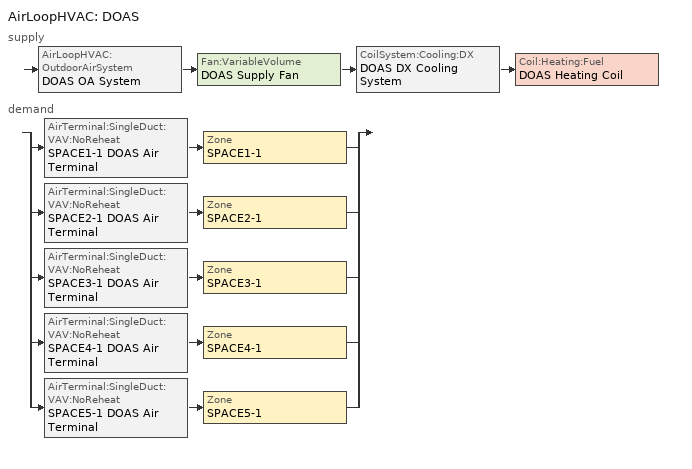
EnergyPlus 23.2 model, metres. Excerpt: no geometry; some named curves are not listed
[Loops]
AirLoopHVAC 'DOAS'
 supply: AirLoopHVAC:OutdoorAirSystem 'DOAS OA System' > Fan:VariableVolume 'DOAS Supply Fan' > CoilSystem:Cooling:DX 'DOAS DX Cooling System' > Coil:Heating:Fuel 'DOAS Heating Coil'
 demand: split
  | AirTerminal:SingleDuct:VAV:NoReheat 'SPACE1-1 DOAS Air Terminal' > Zone 'SPACE1-1'
  | AirTerminal:SingleDuct:VAV:NoReheat 'SPACE2-1 DOAS Air Terminal' > Zone 'SPACE2-1'
  | AirTerminal:SingleDuct:VAV:NoReheat 'SPACE3-1 DOAS Air Terminal' > Zone 'SPACE3-1'
  | AirTerminal:SingleDuct:VAV:NoReheat 'SPACE4-1 DOAS Air Terminal' > Zone 'SPACE4-1'
  | AirTerminal:SingleDuct:VAV:NoReheat 'SPACE5-1 DOAS Air Terminal' > Zone 'SPACE5-1'
[AirConditioner:VariableRefrigerantFlow]
VRF Heat Pump: Zone name for master thermostat location=SPACE5-1; Availability schedule=HVACOperationSchd; Basin heater capacity=0; Condenser type=AirCooled; Cooling capacity ratio boundary curve=VRFCoolCapFTBoundary; Cooling capacity ratio modifier function of high temperature curve=VRFCoolCapFTHi; Cooling capacity ratio modifier function of low temperature curve=VRFCoolCapFT; Cooling combination ratio correction factor curve=CoolingCombRatio; Cooling energy input ratio boundary curve=VRFCoolEIRFTBoundary; Cooling energy input ratio modifier function of high part load ratio curve=CoolingEIRHiPLR; Cooling energy input ratio modifier function of high temperature curve=VRFCoolEIRFTHi; Cooling energy input ratio modifier function of low part load ratio curve=CoolingEIRLowPLR; Cooling energy input ratio modifier function of low temperature curve=VRFCoolEIRFT; Cooling part load fraction correlation curve=VRFCPLFFPLR; Crankcase heater power per compressor=15; Defrost control=Timed; Defrost strategy=Resistive; Equivalent piping length used for piping correction factor in cooling mode=30; Equivalent piping length used for piping correction factor in heating mode=30; Evaporative condenser pump rated power consumption=0; Fuel type=Electricity; Gross rated cooling cop=2.753; Gross rated heating capacity=Autosize; Gross rated heating cop=3.921; Gross rated total cooling capacity=Autosize; Heat pump waste heat recovery=No; Heating capacity ratio boundary curve=VRFHeatCapFTBoundary; Heating capacity ratio modifier function of high temperature curve=VRFHeatCapFTHi; Heating capacity ratio modifier function of low temperature curve=VRFHeatCapFT; Heating combination ratio correction factor curve=HeatingCombRatio; Heating energy input ratio boundary curve=VRFHeatEIRFTBoundary; Heating energy input ratio modifier function of high part load ratio curve=HeatingEIRHiPLR; Heating energy input ratio modifier function of high temperature curve=VRFHeatEIRFTHi; Heating energy input ratio modifier function of low part load ratio curve=HeatingEIRLowPLR; Heating energy input ratio modifier function of low temperature curve=VRFHeatEIRFT; Heating part load fraction correlation curve=VRFCPLFFPLR; Heating performance curve outdoor temperature type=WetBulbTemperature; Master thermostat priority control type=LoadPriority; Maximum condenser inlet node temperature in cooling mode=43; Maximum condenser inlet node temperature in heating mode=35; Maximum outdoor dry bulb temperature for crankcase heater=7; Maximum outdoor dry bulb temperature for defrost operation=7; Minimum condenser inlet node temperature in cooling mode=-5; Minimum condenser inlet node temperature in heating mode=-21; Minimum heat pump part load ratio=0.25; Number of compressors=3; Piping correction factor for height in cooling mode coefficient=-0.000386; Piping correction factor for length in cooling mode curve=CoolingLengthCorrectionFactor; Ratio of compressor size to total compressor capacity=0.33; Resistive defrost heater capacity=28000; Vertical height used for piping correction factor=10; Zone terminal unit list=VRF TU List
[AirLoopHVAC]
DOAS: Design supply air flow rate=Autosize
[AirTerminal:SingleDuct:VAV:NoReheat] Availability schedule=HVACTemplate-Always 1; Constant minimum air flow fraction=1; Maximum air flow rate=Autosize; Zone minimum air flow input method=Constant
SPACE1-1 DOAS Air Terminal; SPACE2-1 DOAS Air Terminal; SPACE3-1 DOAS Air Terminal; SPACE4-1 DOAS Air Terminal; SPACE5-1 DOAS Air Terminal
[Coil:Cooling:DX:TwoStageWithHumidityControlMode]
DOAS Cooling Coil: Availability schedule=HVACTemplate-Always 1; Dehumidification mode 1 stage 1 2 coil performance=DOAS Dehumid Perf 1+2; Dehumidification mode 1 stage 1 coil performance=DOAS Dehumid Perf 1; Normal mode stage 1 2 coil performance=DOAS Standard Perf 1+2; Normal mode stage 1 coil performance=DOAS Standard Perf 1; Number of capacity stages=2; Number of enhanced dehumidification modes=1
[Coil:Cooling:DX:VariableRefrigerantFlow] Availability schedule=ALWAYS_ON; Cooling capacity modifier curve function of flow fraction=VRFACCoolCapFFF; Cooling capacity ratio modifier function of temperature curve=VRFTUCoolCapFT; Gross rated sensible heat ratio=Autosize; Gross rated total cooling capacity=Autosize; Rated air flow rate=Autosize
SPACE1-1 TU DX Cooling Coil; SPACE2-1 TU DX Cooling Coil; SPACE3-1 TU DX Cooling Coil; SPACE4-1 TU DX Cooling Coil; SPACE5-1 TU DX Cooling Coil
[Coil:Heating:DX:VariableRefrigerantFlow] Availability schedule=ALWAYS_ON; Gross rated heating capacity=Autosize; Heating capacity modifier function of flow fraction curve=VRFACCoolCapFFF; Heating capacity ratio modifier function of temperature curve=VRFTUHeatCapFT; Rated air flow rate=Autosize
SPACE1-1 TU DX Heating Coil; SPACE2-1 TU DX Heating Coil; SPACE3-1 TU DX Heating Coil; SPACE4-1 TU DX Heating Coil; SPACE5-1 TU DX Heating Coil
[Coil:Heating:Fuel]
DOAS Heating Coil: Availability schedule=HVACTemplate-Always 1; Burner efficiency=0.8; Fuel type=NaturalGas; Nominal capacity=Autosize; Off cycle parasitic fuel load=0; On cycle parasitic electric load=0; Part load fraction correlation curve=DOAS Heating Coil PLF-FPLR
[CoilPerformance:DX:Cooling] Energy input ratio function of flow fraction curve=DOAS DX Coil EIR-FF; Gross rated sensible heat ratio=Autosize; Gross rated total cooling capacity=Autosize; Part load fraction correlation curve=DOAS DX Coil PLF; Rated air flow rate=Autosize; Total cooling capacity function of flow fraction curve=DOAS DX Coil Cap-FF
Name | Energy input ratio function of temperature curve | Fraction of air flow bypassed around coil | Gross rated cooling cop | Total cooling capacity function of temperature curve
DOAS Dehumid Perf 1 | DOAS DX Coil Dehum EIR-FT | 0.5 | 2.7 | DOAS DX Coil Dehum Cap-FT
DOAS Dehumid Perf 1+2 | DOAS DX Coil Dehum EIR-FT | 0 | 2.7 | DOAS DX Coil Dehum Cap-FT
DOAS Standard Perf 1 | DOAS DX Coil Std EIR-FT | 0.5 | 3 | DOAS DX Coil Std Cap-FT
DOAS Standard Perf 1+2 | DOAS DX Coil Std EIR-FT | 0 | 3 | DOAS DX Coil Std Cap-FT
[CoilSystem:Cooling:DX]
DOAS DX Cooling System: Availability schedule=HVACTemplate-Always 1; Cooling coil=DOAS Cooling Coil; Dehumidification control type=Multimode; Outdoor air dx cooling coil leaving minimum air temperature=2; Run on latent load=Yes; Run on sensible load=Yes; Use outdoor air dx cooling coil=Yes
[Controller:OutdoorAir]
DOAS OA Controller: Economizer control action type=ModulateFlow; Economizer control type=NoEconomizer; Lockout type=NoLockout; Maximum outdoor air flow rate=Autosize; Minimum limit type=ProportionalMinimum; Minimum outdoor air flow rate=Autosize
[DesignSpecification:OutdoorAir] Outdoor air flow per person=0.00944; Outdoor air flow per zone=0; Outdoor air flow per zone floor area=0; Outdoor air method=Flow/Person
SZ DSOA SPACE1-1; SZ DSOA SPACE2-1; SZ DSOA SPACE3-1; SZ DSOA SPACE4-1; SZ DSOA SPACE5-1
[DesignSpecification:ZoneAirDistribution] Zone air distribution effectiveness in cooling mode=1; Zone air distribution effectiveness in heating mode=1
SZ DSZAD SPACE1-1; SZ DSZAD SPACE2-1; SZ DSZAD SPACE3-1; SZ DSZAD SPACE4-1; SZ DSZAD SPACE5-1
[Fan:OnOff] Availability schedule=VRFFanOperatingSch; Fan power ratio function of speed ratio curve=Fan Energy; Maximum flow rate=Autosize; Motor in airstream fraction=1
Name | Fan total efficiency | Motor efficiency | Pressure rise
SPACE1-1_Fan; SPACE2-1_Fan; SPACE3-1_Fan; SPACE4-1_Fan | 0.6175 | 0.95 | 75
SPACE5-1_Fan | 0.53625 | 0.825 | 250
[Fan:VariableVolume]
DOAS Supply Fan: Availability schedule=OCCUPY-1; Fan power coefficient 1=0.00153024; Fan power coefficient 2=0.00520806; Fan power coefficient 3=1.10862; Fan power coefficient 4=-0.116356; Fan power coefficient 5=0; Fan power minimum flow fraction=0; Fan power minimum flow rate input method=Fraction; Fan total efficiency=0.7; Maximum flow rate=Autosize; Motor efficiency=0.9; Motor in airstream fraction=1; Pressure rise=1000
[SetpointManager:MultiZone:Humidity:Maximum]
Maximum MZone HumRatio setpoint: Hvac air loop=DOAS; Maximum setpoint humidity ratio=0.015; Minimum setpoint humidity ratio=0.003; Setpoint node or nodelist=DOAS Dehumidifier Setpoint Nodes
[SetpointManager:Scheduled]
DOAS Heating Supply Air Temp Manager: Control variable=Temperature; Schedule=HVACTemplate-Always 12.2; Setpoint node or nodelist=DOAS Heating Coil Outlet
[SetpointManager:Warmest]
DOAS Cooling Supply Air Temp Manager: Control variable=Temperature; Hvac air loop=DOAS; Maximum setpoint temperature=18; Minimum setpoint temperature=7.2; Setpoint node or nodelist=DOAS Cooling Setpoint Nodes; Strategy=MaximumTemperature
[Sizing:System]
DOAS: 100 outdoor air in cooling=Yes; 100 outdoor air in heating=Yes; Central cooling capacity control method=VAV; Central cooling design supply air humidity ratio=0.00924; Central cooling design supply air temperature=12.8; Central heating design supply air humidity ratio=0.003; Central heating design supply air temperature=12.2; Central heating maximum system air flow ratio=1; Cooling design capacity=Autosize; Cooling design capacity method=CoolingDesignCapacity; Cooling supply air flow rate=0; Cooling supply air flow rate method=DesignDay; Design outdoor air flow rate=Autosize; Heating design capacity=Autosize; Heating design capacity method=HeatingDesignCapacity; Heating supply air flow rate=0; Heating supply air flow rate method=DesignDay; Precool design humidity ratio=0.008; Precool design temperature=11; Preheat design humidity ratio=0.008; Preheat design temperature=2; System outdoor air method=ZoneSum; Type of load to size on=VentilationRequirement; Type of zone sum to use=NonCoincident; Zone maximum outdoor air fraction=1
[Sizing:Zone] Account for dedicated outdoor air system=No; Cooling design air flow method=DesignDay; Cooling design air flow rate=0; Cooling minimum air flow fraction=0; Dedicated outdoor air high setpoint temperature for design=Autosize; Dedicated outdoor air low setpoint temperature for design=Autosize; Dedicated outdoor air system control strategy=NeutralSupplyAir; Heating design air flow method=DesignDay; Heating design air flow rate=0; Heating maximum air flow fraction=0; Zone cooling design supply air humidity ratio=0.008; Zone cooling design supply air temperature=14; Zone cooling design supply air temperature difference=11.11; Zone cooling design supply air temperature input method=SupplyAirTemperature; Zone heating design supply air humidity ratio=0.008; Zone heating design supply air temperature=50; Zone heating design supply air temperature input method=SupplyAirTemperature
Name | Design specification outdoor air object | Design specification zone air distribution object
SPACE1-1 | SZ DSOA SPACE1-1 | SZ DSZAD SPACE1-1
SPACE2-1 | SZ DSOA SPACE2-1 | SZ DSZAD SPACE2-1
SPACE3-1 | SZ DSOA SPACE3-1 | SZ DSZAD SPACE3-1
SPACE4-1 | SZ DSOA SPACE4-1 | SZ DSZAD SPACE4-1
SPACE5-1 | SZ DSOA SPACE5-1 | SZ DSZAD SPACE5-1
[ThermostatSetpoint:DualSetpoint]
All Zones Dual SP Control: Cooling setpoint temperature schedule=Clg-SetP-Sch; Heating setpoint temperature schedule=Htg-SetP-Sch
[ZoneControl:Thermostat] Control 1=All Zones Dual SP Control; Control type schedule=HVACTemplate-Always 4
Name | Zone or zonelist
SPACE1-1 Thermostat | SPACE1-1
SPACE2-1 Thermostat | SPACE2-1
SPACE3-1 Thermostat | SPACE3-1
SPACE4-1 Thermostat | SPACE4-1
SPACE5-1 Thermostat | SPACE5-1
[Zone equipment]
SPACE1-1: SPACE1-1 DOAS Air Terminal, SPACE1-1 TU
SPACE2-1: SPACE2-1 DOAS Air Terminal, SPACE2-1 TU
SPACE3-1: SPACE3-1 DOAS Air Terminal, SPACE3-1 TU
SPACE4-1: SPACE4-1 DOAS Air Terminal, SPACE4-1 TU
SPACE5-1: SPACE5-1 DOAS Air Terminal, SPACE5-1 TU
[ZoneHVAC:TerminalUnit:VariableRefrigerantFlow] Cooling outdoor air flow rate=0; Cooling supply air flow rate=Autosize; Heating outdoor air flow rate=0; Heating supply air flow rate=Autosize; No cooling supply air flow rate=Autosize; No heating supply air flow rate=Autosize; No load outdoor air flow rate=0; Supply air fan operating mode schedule=VRFFanOprMode; Supply air fan placement=DrawThrough; Terminal unit availability schedule=ALWAYS_ON; Zone terminal unit off parasitic electric energy use=20; Zone terminal unit on parasitic electric energy use=30
Name | Cooling coil object | Heating coil object | Outside air mixer object | Supply air fan object
SPACE1-1 TU | SPACE1-1 TU DX Cooling Coil | SPACE1-1 TU DX Heating Coil | SPACE1-1 TU OA Mixer | SPACE1-1_Fan
SPACE2-1 TU | SPACE2-1 TU DX Cooling Coil | SPACE2-1 TU DX Heating Coil | SPACE2-1 TU OA Mixer | SPACE2-1_Fan
SPACE3-1 TU | SPACE3-1 TU DX Cooling Coil | SPACE3-1 TU DX Heating Coil | SPACE3-1 TU OA Mixer | SPACE3-1_Fan
SPACE4-1 TU | SPACE4-1 TU DX Cooling Coil | SPACE4-1 TU DX Heating Coil | SPACE4-1 TU OA Mixer | SPACE4-1_Fan
SPACE5-1 TU | SPACE5-1 TU DX Cooling Coil | SPACE5-1 TU DX Heating Coil | SPACE5-1 TU OA Mixer | SPACE5-1_Fan
[ZoneTerminalUnitList]
ZoneTerminalUnitList 1: Zone terminal unit name 1=SPACE1-1 TU; Zone terminal unit name 2=SPACE2-1 TU; Zone terminal unit name 3=SPACE3-1 TU; Zone terminal unit name 4=SPACE4-1 TU; Zone terminal unit name 5=SPACE5-1 TU; Zone terminal unit list=VRF TU List
[Curve:Biquadratic]
Name | Input unit type for x | Input unit type for y | Maximum curve output | Maximum value of x | Maximum value of y | Minimum curve output | Minimum value of x | Minimum value of y | Output unit type | Coefficient1 constant | Coefficient2 x | Coefficient3 x 2 | Coefficient4 y | Coefficient5 y 2 | Coefficient6 x y
CoolingLengthCorrectionFactor | Temperature | Dimensionless | 1 | 182.88 | 1.5 | 0.68 | 7.62 | 0.8 | Dimensionless | 2.03882 | -0.00242606 | 3.5512e-06 | -1.68581 | 0.668703 | -4.5706e-05
DOAS DX Coil Dehum Cap-FT |  |  |  | 100 | 100 |  | -100 | -100 |  | 0.59678 | 0.0342166 | 0.000113924 | -0.00375859 | -9.17495e-05 | -8.98373e-05
DOAS DX Coil Dehum EIR-FT |  |  |  | 100 | 100 |  | -100 | -100 |  | 0.435348 | 0.00401564 | 0.000604235 | 0.015824 | 0.000747287 | -0.00177974
DOAS DX Coil Std Cap-FT |  |  |  | 100 | 100 |  | -100 | -100 |  | 1.06794 | -0.0312618 | 0.00197431 | -0.00272643 | -5.52654e-05 | -6.31169e-05
DOAS DX Coil Std EIR-FT |  |  |  | 100 | 100 |  | -100 | -100 |  | 0.17406 | 0.0222815 | -0.000134077 | 0.028298 | 0.0004851 | -0.00167709
VRFCoolCapFT | Temperature | Temperature | 1.263 | 23.9 | 22.2 | 0.95 | 15 | -6.7 | Dimensionless | 0.747184 | 0.00122964 | 0.000836517 | 5.42349e-05 | -1.1173e-06 | -2.3573e-06
VRFCoolCapFTHi | Temperature | Temperature | 1.263 | 23.9 | 43.3 | 0.837 | 15 | 16.8 | Dimensionless | 0.782696 | 0.00983598 | 0.000633465 | -0.00202466 | 1.4636e-06 | -0.000223252
VRFCoolEIRFT | Temperature | Temperature | 0.7252 | 23.9 | 22.2 | 0.5996 | 15 | -6.7 | Dimensionless | -0.576138 | 0.126266 | -0.00315623 | 0.00247898 | 3.704e-07 | -4.36073e-05
VRFCoolEIRFTHi | Temperature | Temperature | 1.2442 | 23.9 | 43.3 | 0.6526 | 15 | 16.8 | Dimensionless | -1.43951 | 0.161985 | -0.00349118 | 0.0269443 | 0.000134616 | -0.000671494
VRFHeatCapFT | Temperature | Temperature | 1 | 27.2 | 3.33 | 0.4911 | 21.1 | -20 | Dimensionless | 1.01209 | -0.00124676 | -0.000127185 | 0.0267564 | -4.986e-07 | -0.000263524
VRFHeatCapFTHi | Temperature | Temperature | 1 | 27.2 | 15 | 0.7 | 21.1 | -9.44 | Dimensionless | 2.58599 | -0.0953227 | 0.000955329 | 0 | 0 | 0
VRFHeatEIRFT | Temperature | Temperature | 1.9386 | 27.2 | 3.33 | 1.06 | 21.1 | -20 | Dimensionless | 0.722429 | 0.00345666 | 0.000650703 | -0.00264354 | 0.00124648 | -0.000100916
VRFHeatEIRFTHi | Temperature | Temperature | 1.4571 | 27.2 | 15 | 0.795 | 21.1 | -9.44 | Dimensionless | 1.38857 | -0.0229771 | 0.000537274 | -0.0273937 | 0.000403043 | -5.9786e-05
VRFTUCoolCapFT | Temperature | Temperature | 1.2583 | 23.89 | 43.33 | 0.8083 | 15 | 20 | Dimensionless | 0.0585884 | 0.0587397 | -0.000210275 | 0.010937 | -0.000121955 | -0.000524662
VRFTUHeatCAPFT | Temperature | Temperature | 1 | 27.22 | 18.33 | 0.6074 | 21.11 | -15 | Dimensionless | 0.375444 | 0.0668191 | -0.00194171 | 0.0442618 | -0.000400958 | -0.00148198
[Curve:Cubic]
Name | Input unit type for x | Maximum curve output | Maximum value of x | Minimum curve output | Minimum value of x | Output unit type | Coefficient1 constant | Coefficient2 x | Coefficient3 x 2 | Coefficient4 x 3
CoolingCombRatio | Dimensionless | 1.1611 | 1.5 | 1 | 1 | Dimensionless | 0.576593 | 0.634941 | -0.307609 | 0.0960753
CoolingEIRHiPLR; HeatingEIRHiPLR | Dimensionless | 1 | 1.5 | 1 | 1 | Dimensionless | 1 | 0 | 0 | 0
CoolingEIRLowPLR | Dimensionless | 1 | 1 | 0.4729 | 0.25 | Dimensionless | 0.454123 | -0.172969 | 1.08287 | -0.361848
DOAS Heating Coil PLF-FPLR |  |  | 1 |  | 0 |  | 0.8 | 0.2 | 0 | 0
HeatingCombRatio | Dimensionless | 1.0812 | 1.5 | 1 | 1 | Dimensionless | 0.76672 | 0.26173 | -0.015911 | -0.0125388
HeatingEIRLowPLR | Dimensionless | 1 | 1 | 0.4524 | 0.25 | Dimensionless | 0.392474 | 0.0760164 | 0.698324 | -0.168841
VRFCoolCapFTBoundary; VRFCoolEIRFTBoundary | Temperature | 22.2 | 23.9 | 10 | 15 | Temperature | 80.0017 | -8.77928 | 0.449885 | -0.00808373
VRFHeatCapFTBoundary; VRFHeatEIRFTBoundary | Temperature | 22.2 | 23.9 | 10 | 15 | Temperature | 58.577 | -3.0255 | 0.0193 | 0
[Curve:Quadratic]
Name | Maximum value of x | Minimum value of x | Coefficient1 constant | Coefficient2 x | Coefficient3 x 2 | Input unit type for x | Maximum curve output | Minimum curve output | Output unit type
DOAS DX Coil Cap-FF; VRFACCoolCapFFF | 1.5 | 0.5 | 0.8 | 0.2 | 0
DOAS DX Coil EIR-FF | 1.5 | 0.5 | 1.1552 | -0.1808 | 0.0256
DOAS DX Coil PLF | 1 | 0 | 0.85 | 0.15 | 0
VRFCPLFFPLR | 1 | 0 | 0.85 | 0.15 | 0 | Dimensionless | 1 | 0.85 | Dimensionless
[Schedule:Compact]
ALWAYS_ON; HVACTemplate-Always 1: Through: 12/31, For: AllDays, Until: 24:00, 1
Clg-SetP-Sch: Through: 12/31, For:AllDays, Until: 6:00, 32, Until: 22:00, 24, Until: 24:00, 32
HVACOperationSchd: Through: 12/31, For: Weekdays SummerDesignDay, Until: 06:00, 0, Until: 22:00, 1, Until: 24:00, 0, For: Saturday WinterDesignDay, Until: 06:00, 0, Until: 18:00, 1, Until: 24:00, 0, For: AllOtherDays, Until: 24:00, 0
HVACTemplate-Always 4: Through: 12/31, For: AllDays, Until: 24:00, 4
HVACTemplate-Always 12.2: Through: 12/31, For: AllDays, Until: 24:00, 12.2
Htg-SetP-Sch: Through: 12/31, For: WeekDays CustomDay1 CustomDay2, Until: 6:00, 13, Until: 7:00, 18, Until: 21:00, 23, Until: 24:00, 13, For: WeekEnds Holiday, Until: 24:00, 13, For: SummerDesignDay, Until: 24:00, 13, For: WinterDesignDay, Until: 24:00, 23
OCCUPY-1: Through: 12/31, For: WeekDays SummerDesignDay CustomDay1 CustomDay2, Until: 8:00, 0, Until: 11:00, 1, Until: 12:00, 0.8, Until: 13:00, 0.4, Until: 14:00, 0.8, Until: 18:00, 1, Until: 19:00, 0.5, Until: 21:00, 0.1, Until: 24:00, 0, For: Weekends WinterDesignDay Holiday, Until: 24:00, 0
VRFFanOperatingSch: Through: 12/31, For: Weekdays SummerDesignDay, Until: 07:00, 0, Until: 22:00, 1, Until: 24:00, 0, For: Saturday WinterDesignDay, Until: 07:00, 0, Until: 18:00, 1, Until: 24:00, 0, For: AllOtherDays, Until: 24:00, 0
VRFFanOprMode: Through: 12/31, For: Weekdays SummerDesignDay, Until: 07:00, 0, Until: 22:00, 0, Until: 24:00, 0, For: Saturday WinterDesignDay, Until: 07:00, 0, Until: 18:00, 0, Until: 24:00, 0, For: AllOtherDays, Until: 24:00, 0
